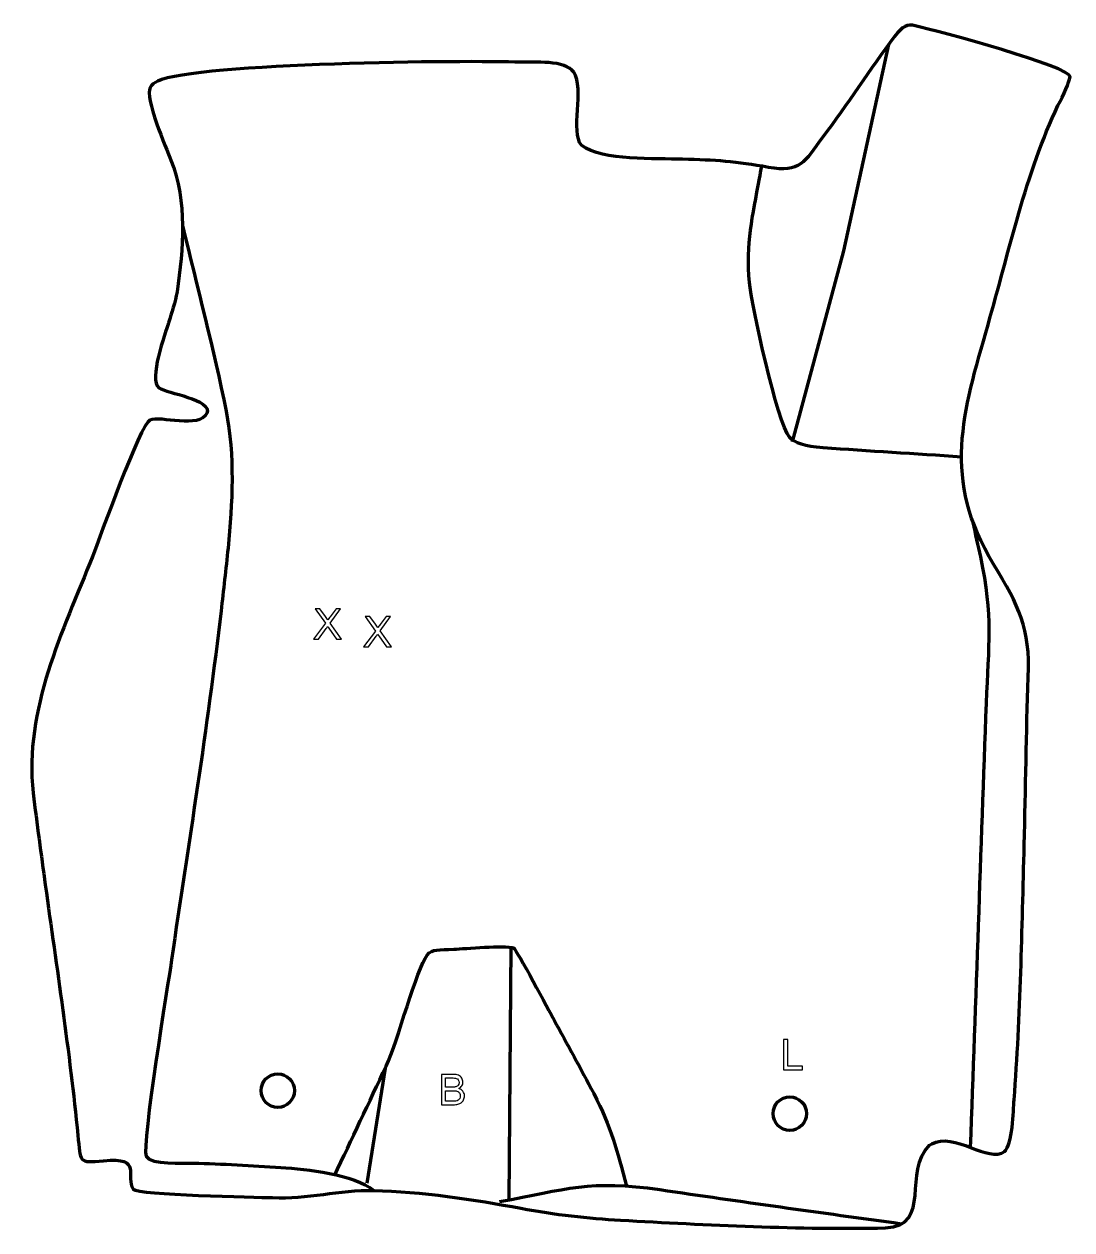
# Model space of a CAD drawing. Header units: millimetres. Extents: x -603 to 24, y 93 to 814.
import ezdxf

# ---------------------------------------------------------------- set-up
doc = ezdxf.new("R2010")
doc.units = ezdxf.units.MM
doc.header["$MEASUREMENT"] = 0
doc.layers.add('layer 2', color=7, linetype='Continuous')
doc.layers.add('layer 3', color=7, linetype='Continuous')

msp = doc.modelspace()

# ---------------------------------------------------------------- linework, layer by layer
at = {"layer": 'layer 2', "color": 142, "lineweight": 200}
for centre in [(-450.8618, 176.3415), (-144.6065, 162.5832)]:
    msp.add_ellipse(centre, major_axis=(0, 10), ratio=1, dxfattribs=at)
at = {"layer": 'layer 2', "color": 142, "lineweight": 158}
for points, knots in [([(-142.9148, 564.4451), (-142.9148, 564.4451), (-112.3291, 678.7206), (-112.3291, 678.7206), (-112.3291, 678.7206), (-112.3291, 678.7206), (-85.4434, 802.3183), (-85.4434, 802.3183)], [0, 0, 0, 0, 0.33333333, 0.33333333, 0.33333333, 0.33333333, 1, 1, 1, 1]), ([(-41.8735, 555.4251), (-69.4336, 557.3711), (-97.2065, 558.8549), (-124.7114, 560.9718), (-124.7114, 560.9718), (-135.8659, 561.8303), (-141.4686, 563.6309), (-144.8086, 567.298), (-144.8086, 567.298), (-152.0215, 575.2171), (-167.5503, 647.371), (-168.7798, 659.8637), (-168.7798, 659.8637), (-170.9498, 682.9605), (-166.8831, 699.5889), (-162.7397, 722.0439), (-162.7397, 722.0439), (-162.2996, 724.5071), (-161.8594, 726.9704), (-161.4193, 729.4336)], [0, 0, 0, 0, 0.16666667, 0.16666667, 0.16666667, 0.16666667, 0.33333333, 0.33333333, 0.33333333, 0.33333333, 0.5, 0.5, 0.5, 0.5, 0.66666667, 0.66666667, 0.66666667, 0.66666667, 1, 1, 1, 1]), ([(-507.8454, 693.9773), (-499.2053, 657.2798), (-489.1038, 619.7794), (-481.7761, 582.9261), (-481.7761, 582.9261), (-476.5036, 556.4089), (-477.9633, 527.7613), (-480.5987, 500.9839), (-480.5987, 500.9839), (-481.8717, 488.3843), (-483.3622, 475.8058), (-484.8179, 463.2262), (-484.8179, 463.2262), (-492.8245, 393.9574), (-504.3523, 323.6977), (-514.3952, 254.5893), (-514.3952, 254.5893), (-516.2984, 241.5125), (-532.4293, 144.0039), (-529.5546, 137.0936), (-529.5546, 137.0936), (-526.3975, 131.7066), (-507.7292, 133.14), (-501.4257, 132.9905), (-501.4257, 132.9905), (-484.0545, 132.5786), (-466.3997, 131.4707), (-449.046, 130.3937), (-449.046, 130.3937), (-433.6762, 129.347), (-405.2895, 126.3178), (-393.3844, 116.6645)], [0, 0, 0, 0, 0.11111111, 0.11111111, 0.11111111, 0.11111111, 0.22222222, 0.22222222, 0.22222222, 0.22222222, 0.33333333, 0.33333333, 0.33333333, 0.33333333, 0.44444444, 0.44444444, 0.44444444, 0.44444444, 0.55555556, 0.55555556, 0.55555556, 0.55555556, 0.66666667, 0.66666667, 0.66666667, 0.66666667, 0.77777778, 0.77777778, 0.77777778, 0.77777778, 1, 1, 1, 1]), ([(-36.444, 142.3089), (-33.2878, 230.9021), (-30.2154, 319.4983), (-26.9717, 408.0884), (-26.9717, 408.0884), (-25.6823, 443.28), (-22.7958, 459.8918), (-30.4507, 495.6366), (-30.4507, 495.6366), (-31.9525, 502.5367), (-33.5067, 509.4115), (-34.9343, 516.3291)], [0, 0, 0, 0, 0.25, 0.25, 0.25, 0.25, 0.5, 0.5, 0.5, 0.5, 1, 1, 1, 1]), ([(-417.0074, 125.3528), (-406.6822, 147.2464), (-396.289, 169.1275), (-386.0336, 191.0516), (-386.0336, 191.0516), (-379.0231, 206.0393), (-367.8337, 249.169), (-361.4921, 257.42), (-361.4921, 257.42), (-358.4199, 261.4173), (-354.4867, 260.4111), (-345.5385, 260.9607), (-345.5385, 260.9607), (-338.5841, 261.3878), (-315.3748, 263.3228), (-309.8995, 261.7828), (-309.8995, 261.7828), (-308.0809, 260.6995), (-288.4361, 223.7727), (-285.5645, 218.5257), (-285.5645, 218.5257), (-277.5803, 203.9367), (-269.6637, 189.3187), (-261.8857, 174.6184), (-261.8857, 174.6184), (-251.2773, 154.4182), (-248.1219, 140.6778), (-242.2397, 119.1274)], [0, 0, 0, 0, 0.125, 0.125, 0.125, 0.125, 0.25, 0.25, 0.25, 0.25, 0.375, 0.375, 0.375, 0.375, 0.5, 0.5, 0.5, 0.5, 0.625, 0.625, 0.625, 0.625, 0.75, 0.75, 0.75, 0.75, 1, 1, 1, 1]), ([(-77.874, 96.5396), (-126.0885, 103.1581), (-174.1158, 109.8177), (-222.2648, 116.9391), (-222.2648, 116.9391), (-263.7312, 123.0721), (-278.6827, 117.1179), (-318.1752, 109.7348)], [0, 0, 0, 0, 0.33333333, 0.33333333, 0.33333333, 0.33333333, 1, 1, 1, 1])]:
    msp.add_open_spline(points, degree=3, knots=knots, dxfattribs=at)
at = {"layer": 'layer 2', "color": 142}
for points, knots in [([(-429.4275, 446.5161), (-429.4275, 446.5161), (-422.4002, 455.9522), (-422.4002, 455.9522), (-422.4002, 455.9522), (-422.4002, 455.9522), (-428.5893, 464.7025), (-428.5893, 464.7025), (-428.5893, 464.7025), (-428.5893, 464.7025), (-425.7234, 464.7025), (-425.7234, 464.7025), (-425.7234, 464.7025), (-425.7234, 464.7025), (-422.4087, 460.0501), (-422.4087, 460.0501), (-422.4087, 460.0501), (-421.7186, 459.0849), (-421.2403, 458.3483), (-420.9651, 457.836), (-420.9651, 457.836), (-420.5545, 458.471), (-420.0719, 459.1484), (-419.5173, 459.8638), (-419.5173, 459.8638), (-419.5173, 459.8638), (-415.8851, 464.7025), (-415.8851, 464.7025), (-415.8851, 464.7025), (-415.8851, 464.7025), (-413.2477, 464.7025), (-413.2477, 464.7025), (-413.2477, 464.7025), (-413.2477, 464.7025), (-419.5639, 456.058), (-419.5639, 456.058), (-419.5639, 456.058), (-419.5639, 456.058), (-412.7651, 446.5161), (-412.7651, 446.5161), (-412.7651, 446.5161), (-412.7651, 446.5161), (-415.72, 446.5161), (-415.72, 446.5161), (-415.72, 446.5161), (-415.72, 446.5161), (-420.3089, 453.0016), (-420.3089, 453.0016), (-420.3089, 453.0016), (-420.5714, 453.3699), (-420.8212, 453.7382), (-421.054, 454.1022), (-421.054, 454.1022), (-421.4604, 453.4926), (-421.7483, 453.0651), (-421.9261, 452.8238), (-421.9261, 452.8238), (-421.9261, 452.8238), (-426.5362, 446.5161), (-426.5362, 446.5161), (-426.5362, 446.5161), (-426.5362, 446.5161), (-429.4275, 446.5161), (-429.4275, 446.5161)], [0, 0, 0, 0, 0.05882353, 0.05882353, 0.05882353, 0.05882353, 0.11764706, 0.11764706, 0.11764706, 0.11764706, 0.17647059, 0.17647059, 0.17647059, 0.17647059, 0.23529412, 0.23529412, 0.23529412, 0.23529412, 0.29411765, 0.29411765, 0.29411765, 0.29411765, 0.35294118, 0.35294118, 0.35294118, 0.35294118, 0.41176471, 0.41176471, 0.41176471, 0.41176471, 0.47058824, 0.47058824, 0.47058824, 0.47058824, 0.52941176, 0.52941176, 0.52941176, 0.52941176, 0.58823529, 0.58823529, 0.58823529, 0.58823529, 0.64705882, 0.64705882, 0.64705882, 0.64705882, 0.70588235, 0.70588235, 0.70588235, 0.70588235, 0.76470588, 0.76470588, 0.76470588, 0.76470588, 0.82352941, 0.82352941, 0.82352941, 0.82352941, 0.88235294, 0.88235294, 0.88235294, 0.88235294, 1, 1, 1, 1]), ([(-399.5296, 441.8859), (-399.5296, 441.8859), (-392.5023, 451.322), (-392.5023, 451.322), (-392.5023, 451.322), (-392.5023, 451.322), (-398.6914, 460.0723), (-398.6914, 460.0723), (-398.6914, 460.0723), (-398.6914, 460.0723), (-395.8255, 460.0723), (-395.8255, 460.0723), (-395.8255, 460.0723), (-395.8255, 460.0723), (-392.5108, 455.4199), (-392.5108, 455.4199), (-392.5108, 455.4199), (-391.8207, 454.4547), (-391.3424, 453.7181), (-391.0672, 453.2058), (-391.0672, 453.2058), (-390.6566, 453.8408), (-390.174, 454.5182), (-389.6194, 455.2336), (-389.6194, 455.2336), (-389.6194, 455.2336), (-385.9872, 460.0723), (-385.9872, 460.0723), (-385.9872, 460.0723), (-385.9872, 460.0723), (-383.3498, 460.0723), (-383.3498, 460.0723), (-383.3498, 460.0723), (-383.3498, 460.0723), (-389.666, 451.4278), (-389.666, 451.4278), (-389.666, 451.4278), (-389.666, 451.4278), (-382.8672, 441.8859), (-382.8672, 441.8859), (-382.8672, 441.8859), (-382.8672, 441.8859), (-385.8221, 441.8859), (-385.8221, 441.8859), (-385.8221, 441.8859), (-385.8221, 441.8859), (-390.411, 448.3714), (-390.411, 448.3714), (-390.411, 448.3714), (-390.6735, 448.7397), (-390.9233, 449.108), (-391.1561, 449.472), (-391.1561, 449.472), (-391.5625, 448.8624), (-391.8504, 448.4349), (-392.0282, 448.1936), (-392.0282, 448.1936), (-392.0282, 448.1936), (-396.6383, 441.8859), (-396.6383, 441.8859), (-396.6383, 441.8859), (-396.6383, 441.8859), (-399.5296, 441.8859), (-399.5296, 441.8859)], [0, 0, 0, 0, 0.05882353, 0.05882353, 0.05882353, 0.05882353, 0.11764706, 0.11764706, 0.11764706, 0.11764706, 0.17647059, 0.17647059, 0.17647059, 0.17647059, 0.23529412, 0.23529412, 0.23529412, 0.23529412, 0.29411765, 0.29411765, 0.29411765, 0.29411765, 0.35294118, 0.35294118, 0.35294118, 0.35294118, 0.41176471, 0.41176471, 0.41176471, 0.41176471, 0.47058824, 0.47058824, 0.47058824, 0.47058824, 0.52941176, 0.52941176, 0.52941176, 0.52941176, 0.58823529, 0.58823529, 0.58823529, 0.58823529, 0.64705882, 0.64705882, 0.64705882, 0.64705882, 0.70588235, 0.70588235, 0.70588235, 0.70588235, 0.76470588, 0.76470588, 0.76470588, 0.76470588, 0.82352941, 0.82352941, 0.82352941, 0.82352941, 0.88235294, 0.88235294, 0.88235294, 0.88235294, 1, 1, 1, 1]), ([(-148.2994, 188.8118), (-148.2994, 188.8118), (-148.2994, 206.9982), (-148.2994, 206.9982), (-148.2994, 206.9982), (-148.2994, 206.9982), (-145.8864, 206.9982), (-145.8864, 206.9982), (-145.8864, 206.9982), (-145.8864, 206.9982), (-145.8864, 190.9454), (-145.8864, 190.9454), (-145.8864, 190.9454), (-145.8864, 190.9454), (-136.9456, 190.9454), (-136.9456, 190.9454), (-136.9456, 190.9454), (-136.9456, 190.9454), (-136.9456, 188.8118), (-136.9456, 188.8118), (-136.9456, 188.8118), (-136.9456, 188.8118), (-148.2994, 188.8118), (-148.2994, 188.8118)], [0, 0, 0, 0, 0.14285714, 0.14285714, 0.14285714, 0.14285714, 0.28571429, 0.28571429, 0.28571429, 0.28571429, 0.42857143, 0.42857143, 0.42857143, 0.42857143, 0.57142857, 0.57142857, 0.57142857, 0.57142857, 0.71428571, 0.71428571, 0.71428571, 0.71428571, 1, 1, 1, 1]), ([(-352.9581, 167.9101), (-352.9581, 167.9101), (-352.9581, 186.0965), (-352.9581, 186.0965), (-352.9581, 186.0965), (-352.9581, 186.0965), (-346.134, 186.0965), (-346.134, 186.0965), (-346.134, 186.0965), (-344.7454, 186.0965), (-343.6321, 185.9145), (-342.7896, 185.5462), (-342.7896, 185.5462), (-341.9514, 185.1779), (-341.2953, 184.6106), (-340.8211, 183.8444), (-340.8211, 183.8444), (-340.3428, 183.0824), (-340.1057, 182.2823), (-340.1057, 181.4441), (-340.1057, 181.4441), (-340.1057, 180.6694), (-340.3174, 179.937), (-340.7365, 179.2512), (-340.7365, 179.2512), (-341.1556, 178.5654), (-341.7906, 178.0108), (-342.6415, 177.5875), (-342.6415, 177.5875), (-341.5408, 177.2658), (-340.6941, 176.7154), (-340.1057, 175.9365), (-340.1057, 175.9365), (-339.513, 175.1618), (-339.2167, 174.2432), (-339.2167, 173.1848), (-339.2167, 173.1848), (-339.2167, 172.3297), (-339.3987, 171.5381), (-339.7586, 170.8057), (-339.7586, 170.8057), (-340.1184, 170.0733), (-340.5629, 169.5103), (-341.0921, 169.1124), (-341.0921, 169.1124), (-341.6212, 168.7187), (-342.2859, 168.4181), (-343.0817, 168.2149), (-343.0817, 168.2149), (-343.8818, 168.0117), (-344.8597, 167.9101), (-346.0197, 167.9101), (-346.0197, 167.9101), (-346.0197, 167.9101), (-352.9581, 167.9101), (-352.9581, 167.9101)], [0, 0, 0, 0, 0.06666667, 0.06666667, 0.06666667, 0.06666667, 0.13333333, 0.13333333, 0.13333333, 0.13333333, 0.2, 0.2, 0.2, 0.2, 0.26666667, 0.26666667, 0.26666667, 0.26666667, 0.33333333, 0.33333333, 0.33333333, 0.33333333, 0.4, 0.4, 0.4, 0.4, 0.46666667, 0.46666667, 0.46666667, 0.46666667, 0.53333333, 0.53333333, 0.53333333, 0.53333333, 0.6, 0.6, 0.6, 0.6, 0.66666667, 0.66666667, 0.66666667, 0.66666667, 0.73333333, 0.73333333, 0.73333333, 0.73333333, 0.8, 0.8, 0.8, 0.8, 0.86666667, 0.86666667, 0.86666667, 0.86666667, 1, 1, 1, 1]), ([(-350.5451, 178.4511), (-350.5451, 178.4511), (-346.6123, 178.4511), (-346.6123, 178.4511), (-346.6123, 178.4511), (-345.5455, 178.4511), (-344.7793, 178.5231), (-344.3179, 178.6628), (-344.3179, 178.6628), (-343.704, 178.8448), (-343.2426, 179.1496), (-342.9336, 179.5729), (-342.9336, 179.5729), (-342.6245, 179.9963), (-342.4679, 180.5254), (-342.4679, 181.1647), (-342.4679, 181.1647), (-342.4679, 181.77), (-342.6118, 182.3034), (-342.9039, 182.7606), (-342.9039, 182.7606), (-343.1918, 183.2221), (-343.6067, 183.5396), (-344.1443, 183.7089), (-344.1443, 183.7089), (-344.6819, 183.8782), (-345.6048, 183.9629), (-346.9087, 183.9629), (-346.9087, 183.9629), (-346.9087, 183.9629), (-350.5451, 183.9629), (-350.5451, 183.9629), (-350.5451, 183.9629), (-350.5451, 183.9629), (-350.5451, 178.4511), (-350.5451, 178.4511)], [0, 0, 0, 0, 0.1, 0.1, 0.1, 0.1, 0.2, 0.2, 0.2, 0.2, 0.3, 0.3, 0.3, 0.3, 0.4, 0.4, 0.4, 0.4, 0.5, 0.5, 0.5, 0.5, 0.6, 0.6, 0.6, 0.6, 0.7, 0.7, 0.7, 0.7, 0.8, 0.8, 0.8, 0.8, 1, 1, 1, 1]), ([(-350.5451, 170.0437), (-350.5451, 170.0437), (-346.0154, 170.0437), (-346.0154, 170.0437), (-346.0154, 170.0437), (-345.2365, 170.0437), (-344.6904, 170.0733), (-344.3729, 170.1326), (-344.3729, 170.1326), (-343.8226, 170.23), (-343.3569, 170.3951), (-342.9844, 170.6279), (-342.9844, 170.6279), (-342.6118, 170.8607), (-342.307, 171.1994), (-342.0657, 171.6439), (-342.0657, 171.6439), (-341.8244, 172.0884), (-341.7059, 172.6006), (-341.7059, 173.1806), (-341.7059, 173.1806), (-341.7059, 173.8622), (-341.8795, 174.4506), (-342.2308, 174.9544), (-342.2308, 174.9544), (-342.578, 175.4581), (-343.0606, 175.8095), (-343.6786, 176.0127), (-343.6786, 176.0127), (-344.2925, 176.2159), (-345.1815, 176.3175), (-346.3372, 176.3175), (-346.3372, 176.3175), (-346.3372, 176.3175), (-350.5451, 176.3175), (-350.5451, 176.3175), (-350.5451, 176.3175), (-350.5451, 176.3175), (-350.5451, 170.0437), (-350.5451, 170.0437)], [0, 0, 0, 0, 0.09090909, 0.09090909, 0.09090909, 0.09090909, 0.18181818, 0.18181818, 0.18181818, 0.18181818, 0.27272727, 0.27272727, 0.27272727, 0.27272727, 0.36363636, 0.36363636, 0.36363636, 0.36363636, 0.45454545, 0.45454545, 0.45454545, 0.45454545, 0.54545455, 0.54545455, 0.54545455, 0.54545455, 0.63636364, 0.63636364, 0.63636364, 0.63636364, 0.72727273, 0.72727273, 0.72727273, 0.72727273, 0.81818182, 0.81818182, 0.81818182, 0.81818182, 1, 1, 1, 1])]:
    msp.add_open_spline(points, degree=3, knots=knots, dxfattribs=at)
at = {"layer": 'layer 2', "color": 142, "lineweight": 158}
for points in [[(-312.5425, 110.777), (-312.5425, 110.777), (-311.2296, 262.7961), (-311.2296, 262.7961)], [(-386.5744, 189.8829), (-386.5744, 189.8829), (-397.649, 120.9464), (-397.649, 120.9464)]]:
    msp.add_open_spline(points, degree=3, dxfattribs=at)
at = {"layer": 'layer 3', "color": 242, "lineweight": 158}
msp.add_open_spline([(-305.7692, 791.5786), (-298.0267, 791.6208), (-278.7433, 793.0046), (-273.8267, 785.712), (-273.8267, 785.712), (-267.1216, 775.7665), (-276.0567, 749.8797), (-269.1995, 741.9657), (-269.1995, 741.9657), (-256.4226, 732.4643), (-224.9748, 734.1259), (-208.695, 733.5975), (-208.695, 733.5975), (-189.5755, 733.0152), (-176.4069, 732.3596), (-157.4411, 728.6932), (-157.4411, 728.6932), (-138.1619, 725.2797), (-136.0153, 731.9502), (-125.024, 746.5515), (-125.024, 746.5515), (-110.2019, 766.4364), (-96.6421, 787.1666), (-81.9961, 807.0363), (-81.9961, 807.0363), (-77.0839, 813.3904), (-74.1367, 814.4323), (-69.7147, 813.4373), (-69.7147, 813.4373), (-56.1454, 810.3845), (24.0957, 788.7025), (23.0553, 782.8655), (23.0553, 782.8655), (22.4404, 779.4159), (19.2196, 772.1961), (15.7891, 765.6676), (15.7891, 765.6676), (-3.3189, 726.067), (-13.7029, 677.1484), (-26.0463, 634.6077), (-26.0463, 634.6077), (-41.2918, 581.5087), (-53.663, 542.1886), (-22.7704, 491.4063), (-22.7704, 491.4063), (-7.449, 465.7727), (-0.7609, 453.5404), (-1.9525, 423.6521), (-1.9525, 423.6521), (-3.225, 390.426), (-3.5221, 356.6923), (-4.3972, 323.3963), (-4.3972, 323.3963), (-5.7071, 272.9799), (-6.6288, 221.0318), (-10.4452, 170.8507), (-10.4452, 170.8507), (-10.9021, 164.3674), (-11.3872, 143.6656), (-16.2254, 139.9083), (-16.2254, 139.9083), (-25.4167, 132.7703), (-46.6301, 151.994), (-59.762, 144.4816), (-59.762, 144.4816), (-59.762, 144.4816), (-61.0233, 143.6828), (-61.0233, 143.6828), (-61.0233, 143.6828), (-77.4326, 128.3344), (-59.0596, 95.4404), (-87.3207, 94.2631), (-87.3207, 94.2631), (-137.9147, 93.038), (-194.6501, 96.0397), (-245.7845, 98.8736), (-245.7845, 98.8736), (-265.5954, 99.9717), (-284.8005, 102.0708), (-305.4978, 105.9989), (-305.4978, 105.9989), (-332.7691, 111.1747), (-365.7422, 116.0118), (-393.3844, 116.6645), (-393.3844, 116.6645), (-414.043, 116.9746), (-433.0453, 111.5001), (-453.9538, 112.3405), (-453.9538, 112.3405), (-464.1578, 112.6663), (-534.3529, 113.9884), (-537.3631, 117.3509), (-537.3631, 117.3509), (-542.2744, 125.0048), (-531.2834, 136.9366), (-555.0522, 134.4441), (-555.0522, 134.4441), (-570.2758, 132.8477), (-568.839, 133.516), (-570.4248, 149.6962), (-570.4248, 149.6962), (-575.2826, 199.2593), (-583.1085, 249.9426), (-589.9032, 299.383), (-589.9032, 299.383), (-592.4252, 317.7333), (-594.8931, 336.0868), (-597.2244, 354.4624), (-597.2244, 354.4624), (-602.5735, 404.725), (-579.6412, 450.8302), (-561.5295, 496.2151), (-561.5295, 496.2151), (-557.2464, 507.2986), (-533.2212, 574.872), (-527.3138, 577.5605), (-527.3138, 577.5605), (-521.4256, 580.2402), (-497.3522, 572.083), (-493.3016, 581.6368), (-493.3016, 581.6368), (-489.7674, 589.9728), (-517.2845, 593.4898), (-522.0154, 596.853), (-522.0154, 596.853), (-528.3533, 601.3587), (-518.1473, 629.5329), (-516.177, 635.7972), (-516.177, 635.7972), (-514.3205, 641.6997), (-512.1639, 648.1595), (-511.1319, 654.2472), (-511.1319, 654.2472), (-507.4232, 680.0528), (-504.8541, 708.3191), (-514.8056, 733.034), (-514.8056, 733.034), (-517.6676, 740.142), (-530.6956, 770.6955), (-527.1355, 776.5808), (-527.1355, 776.5808), (-526.2243, 778.0871), (-524.6625, 779.2858), (-522.6766, 780.2439), (-522.6766, 780.2439), (-499.7015, 791.3295), (-336.0027, 792.8995), (-305.7692, 791.5786)], degree=3, knots=[0, 0, 0, 0, 0.02631579, 0.02631579, 0.02631579, 0.02631579, 0.05263158, 0.05263158, 0.05263158, 0.05263158, 0.07894737, 0.07894737, 0.07894737, 0.07894737, 0.10526316, 0.10526316, 0.10526316, 0.10526316, 0.13157895, 0.13157895, 0.13157895, 0.13157895, 0.15789474, 0.15789474, 0.15789474, 0.15789474, 0.18421053, 0.18421053, 0.18421053, 0.18421053, 0.21052632, 0.21052632, 0.21052632, 0.21052632, 0.23684211, 0.23684211, 0.23684211, 0.23684211, 0.26315789, 0.26315789, 0.26315789, 0.26315789, 0.28947368, 0.28947368, 0.28947368, 0.28947368, 0.31578947, 0.31578947, 0.31578947, 0.31578947, 0.34210526, 0.34210526, 0.34210526, 0.34210526, 0.36842105, 0.36842105, 0.36842105, 0.36842105, 0.39473684, 0.39473684, 0.39473684, 0.39473684, 0.42105263, 0.42105263, 0.42105263, 0.42105263, 0.44736842, 0.44736842, 0.44736842, 0.44736842, 0.47368421, 0.47368421, 0.47368421, 0.47368421, 0.5, 0.5, 0.5, 0.5, 0.52631579, 0.52631579, 0.52631579, 0.52631579, 0.55263158, 0.55263158, 0.55263158, 0.55263158, 0.57894737, 0.57894737, 0.57894737, 0.57894737, 0.60526316, 0.60526316, 0.60526316, 0.60526316, 0.63157895, 0.63157895, 0.63157895, 0.63157895, 0.65789474, 0.65789474, 0.65789474, 0.65789474, 0.68421053, 0.68421053, 0.68421053, 0.68421053, 0.71052632, 0.71052632, 0.71052632, 0.71052632, 0.73684211, 0.73684211, 0.73684211, 0.73684211, 0.76315789, 0.76315789, 0.76315789, 0.76315789, 0.78947368, 0.78947368, 0.78947368, 0.78947368, 0.81578947, 0.81578947, 0.81578947, 0.81578947, 0.84210526, 0.84210526, 0.84210526, 0.84210526, 0.86842105, 0.86842105, 0.86842105, 0.86842105, 0.89473684, 0.89473684, 0.89473684, 0.89473684, 0.92105263, 0.92105263, 0.92105263, 0.92105263, 0.94736842, 0.94736842, 0.94736842, 0.94736842, 1, 1, 1, 1], dxfattribs=at)

doc.saveas('drawing.dxf')
